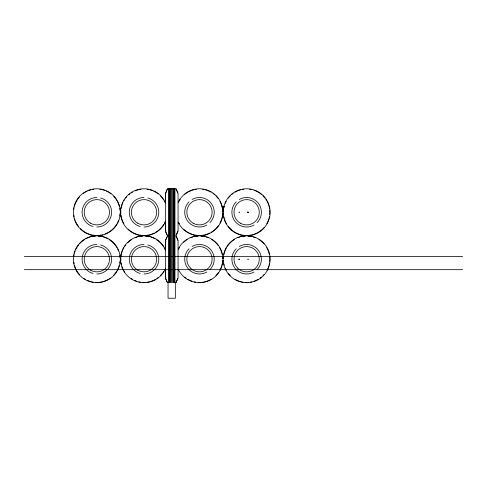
<?xml version="1.0" encoding="UTF-8"?>
<svg xmlns="http://www.w3.org/2000/svg" width="487" height="487" viewBox="0 0 487 487"><rect width="100%" height="100%" fill="white"/><g stroke="black" fill="none" stroke-linecap="round" stroke-linejoin="round"><path stroke-width="0.73" d="M223.156 212.253L223.959 206.171M165.434 202.842L165.434 193.43L167.412 188.779M168.752 235.732L167.418 235.586L165.647 231.075L165.647 193.43L167.418 188.913M165.434 249.807L165.434 240.395L167.504 235.732L165.598 232.129L165.598 230.016M165.647 231.075L165.811 230.016M168.752 188.767L168.752 282.697L167.418 282.551L165.647 278.04L165.647 240.395L167.717 235.732M167.504 282.697L165.598 279.094L165.598 276.981M165.647 278.04L165.811 276.981M177.846 231.075L176.446 234.716M177.773 278.497L175.953 282.661M247.92 212.484L247.889 211.961L247.92 212.496M248.047 212.484L247.986 211.961L248.047 212.496M239.19 212.484L239.227 211.961L239.062 212.484M90.777 236.536L102.934 234.935M137.943 236.536L150.099 234.935M193.394 236.536L205.551 234.935M240.56 236.536L252.716 234.935M175.99 282.697L178.059 278.04L178.059 240.395L175.99 235.732L178.059 231.075L178.059 193.43L175.99 188.767M168.045 188.767L175.332 188.767M24.35 256.606L187.392 256.606M187.538 256.606L258.627 256.606M258.719 256.606L462.65 256.606M24.35 269.676L168.752 269.676M169.092 269.676L174.614 269.676M174.955 269.676L462.65 269.676M240.56 234.935L252.716 236.536M193.394 234.935L205.551 236.536M137.943 234.935L150.099 236.536M90.777 234.935L102.934 236.536M175.953 188.81L177.201 191.391M176.075 235.878L177.846 240.395M177.682 192.377L177.773 192.968M165.647 193.43L165.811 194.483M165.434 193.43L165.598 194.483M165.647 240.395L165.811 241.449M165.434 240.395L165.598 241.449M222.151 206.171L222.955 212.253M175.332 282.265L175.332 298.233L168.045 298.233L168.045 282.265M174.955 188.767L174.955 282.697M174.614 188.767L174.614 282.697M173.786 188.767L173.786 282.697M173.439 188.767L173.439 282.697M172.337 188.767L172.337 282.697M171.369 188.767L171.369 282.697M170.267 188.767L170.267 282.697M169.92 188.767L169.92 282.697M169.092 188.767L169.092 282.697M165.434 221.664L165.434 231.075M165.434 268.629L165.434 278.04M98.216 235.775A23.479 23.479 0 0 1 116.959 271.344A23.479 23.479 0 0 1 76.751 271.344A23.479 23.479 0 0 1 95.495 235.775M119.93 261.489A23.187 23.187 0 0 1 119.735 262.998M119.254 265.22A23.187 23.187 0 0 1 117.3 270.151M116.935 270.809A23.187 23.187 0 0 1 113.775 275.076M110.36 278.071A23.187 23.187 0 0 1 109.094 278.911M108.449 279.301A23.187 23.187 0 0 1 102.854 281.614M102.124 281.796A23.187 23.187 0 0 1 99.884 282.21M98.362 282.357A23.187 23.187 0 0 1 95.342 282.357M93.072 282.095A23.187 23.187 0 0 1 91.58 281.796M90.85 281.614A23.187 23.187 0 0 1 87.283 280.335M85.262 279.301A23.187 23.187 0 0 1 83.977 278.503M79.424 274.51A23.187 23.187 0 0 1 74.456 265.22M74.109 263.747A23.187 23.187 0 0 1 73.866 262.243M73.866 256.192A23.187 23.187 0 0 1 74.109 254.689M74.456 253.216A23.187 23.187 0 0 1 75.15 251.055M75.735 249.642A23.187 23.187 0 0 1 78.456 245.101M79.424 243.92A23.187 23.187 0 0 1 84.616 239.519M85.919 238.77A23.187 23.187 0 0 1 90.125 237.023M93.827 236.225A23.187 23.187 0 0 1 95.342 236.073M98.362 236.073A23.187 23.187 0 0 1 99.884 236.225M103.579 237.023A23.187 23.187 0 0 1 107.791 238.77M109.094 239.519A23.187 23.187 0 0 1 116.935 247.621M117.647 248.954A23.187 23.187 0 0 1 118.56 251.055M119.735 255.438A23.187 23.187 0 0 1 119.997 257.708M100.675 244.961A14.756 14.756 0 0 1 96.852 273.974M93.035 273.469A14.756 14.756 0 0 1 96.852 244.462M165.58 268.52A23.479 23.479 0 0 1 138.162 281.955A23.479 23.479 0 0 1 120.648 256.941A23.479 23.479 0 0 1 142.661 235.775M145.382 235.775A23.479 23.479 0 0 1 165.58 249.916M163.717 271.46A23.187 23.187 0 0 1 160.418 275.612M158.135 277.614A23.187 23.187 0 0 1 156.899 278.503M155.615 279.301A23.187 23.187 0 0 1 150.02 281.614M149.29 281.796A23.187 23.187 0 0 1 147.05 282.21M145.534 282.357A23.187 23.187 0 0 1 142.508 282.357M140.238 282.095A23.187 23.187 0 0 1 138.746 281.796M136.573 281.176A23.187 23.187 0 0 1 134.449 280.335M132.427 279.301A23.187 23.187 0 0 1 131.143 278.503M124.733 272.093A23.187 23.187 0 0 1 123.935 270.809M122.901 268.794A23.187 23.187 0 0 1 122.06 266.663M121.44 264.49A23.187 23.187 0 0 1 121.141 262.998M120.879 260.728A23.187 23.187 0 0 1 120.879 257.708M121.032 256.192A23.187 23.187 0 0 1 121.44 253.946M121.622 253.216A23.187 23.187 0 0 1 123.935 247.621M124.733 246.337A23.187 23.187 0 0 1 125.622 245.101M127.624 242.818A23.187 23.187 0 0 1 131.782 239.519M135.149 237.79A23.187 23.187 0 0 1 137.297 237.023M140.993 236.225A23.187 23.187 0 0 1 142.508 236.073M145.534 236.073A23.187 23.187 0 0 1 147.05 236.225M150.745 237.023A23.187 23.187 0 0 1 154.957 238.77M156.26 239.519A23.187 23.187 0 0 1 163.717 246.976M164.472 248.279A23.187 23.187 0 0 1 165.446 250.342M147.841 244.961A14.756 14.756 0 0 1 144.018 273.974M140.201 273.469A14.756 14.756 0 0 1 144.018 244.462M165.58 221.555A23.479 23.479 0 0 1 145.382 235.69M142.661 235.69A23.479 23.479 0 0 1 120.648 214.53A23.479 23.479 0 0 1 138.162 189.516A23.479 23.479 0 0 1 165.58 202.951M165.446 221.128A23.187 23.187 0 0 1 164.472 223.186M163.717 224.495A23.187 23.187 0 0 1 155.615 232.336M154.282 233.048A23.187 23.187 0 0 1 150.02 234.649M147.805 235.13A23.187 23.187 0 0 1 145.534 235.391M142.508 235.391A23.187 23.187 0 0 1 140.238 235.13M138.016 234.649A23.187 23.187 0 0 1 133.085 232.701M132.427 232.336A23.187 23.187 0 0 1 128.166 229.17M123.935 223.843A23.187 23.187 0 0 1 121.622 218.255M121.44 217.525A23.187 23.187 0 0 1 121.032 215.278M120.879 213.763A23.187 23.187 0 0 1 120.879 210.743M121.141 208.473A23.187 23.187 0 0 1 121.44 206.981M121.622 206.251A23.187 23.187 0 0 1 122.901 202.677M123.935 200.656A23.187 23.187 0 0 1 124.733 199.372M125.622 198.136A23.187 23.187 0 0 1 126.59 196.955M128.726 194.818A23.187 23.187 0 0 1 129.901 193.856M131.143 192.968A23.187 23.187 0 0 1 132.427 192.17M135.149 190.825A23.187 23.187 0 0 1 138.016 189.851M139.489 189.51A23.187 23.187 0 0 1 140.993 189.26M147.05 189.26A23.187 23.187 0 0 1 148.553 189.51M150.02 189.851A23.187 23.187 0 0 1 152.188 190.545M153.594 191.129A23.187 23.187 0 0 1 158.135 193.856M160.418 195.853A23.187 23.187 0 0 1 163.717 200.011M164.472 201.314A23.187 23.187 0 0 1 165.446 203.377M147.841 197.996A14.756 14.756 0 0 1 144.018 227.009M140.201 226.504A14.756 14.756 0 0 1 144.018 197.497M95.495 235.69A23.479 23.479 0 0 1 76.751 200.12A23.479 23.479 0 0 1 116.959 200.12A23.479 23.479 0 0 1 98.216 235.69M119.997 213.763A23.187 23.187 0 0 1 119.735 216.033M118.56 220.416A23.187 23.187 0 0 1 117.647 222.516M116.935 223.843A23.187 23.187 0 0 1 108.449 232.336M107.791 232.701A23.187 23.187 0 0 1 105.022 233.955M100.639 235.13A23.187 23.187 0 0 1 98.362 235.391M95.342 235.391A23.187 23.187 0 0 1 93.072 235.13M90.85 234.649A23.187 23.187 0 0 1 85.919 232.701M85.262 232.336A23.187 23.187 0 0 1 80.458 228.647M78.456 226.37A23.187 23.187 0 0 1 75.735 221.822M75.15 220.416A23.187 23.187 0 0 1 74.456 218.255M74.109 216.782A23.187 23.187 0 0 1 73.866 215.278M73.866 209.221A23.187 23.187 0 0 1 74.109 207.718M74.456 206.251A23.187 23.187 0 0 1 79.424 196.955M83.35 193.4A23.187 23.187 0 0 1 87.283 191.129M88.689 190.545A23.187 23.187 0 0 1 90.85 189.851M92.323 189.51A23.187 23.187 0 0 1 93.827 189.26M99.884 189.26A23.187 23.187 0 0 1 101.387 189.51M102.854 189.851A23.187 23.187 0 0 1 105.022 190.545M106.428 191.129A23.187 23.187 0 0 1 108.449 192.17M109.094 192.554A23.187 23.187 0 0 1 110.969 193.856M113.775 196.395A23.187 23.187 0 0 1 116.935 200.656M117.3 201.314A23.187 23.187 0 0 1 119.254 206.251M119.735 208.473A23.187 23.187 0 0 1 119.93 209.982M100.675 197.996A14.756 14.756 0 0 1 96.852 227.009M93.035 226.504A14.756 14.756 0 0 1 96.852 197.497M247.999 235.775A23.479 23.479 0 0 1 270.108 259.9A23.479 23.479 0 0 1 246.635 282.697A23.479 23.479 0 0 1 223.168 259.894M223.168 258.536A23.479 23.479 0 0 1 245.284 235.775M269.828 259.218A23.187 23.187 0 0 1 269.719 261.489M269.518 262.998A23.187 23.187 0 0 1 269.037 265.22M268.83 265.945A23.187 23.187 0 0 1 267.089 270.151M264.07 274.51A23.187 23.187 0 0 1 263.035 275.612M261.355 277.14A23.187 23.187 0 0 1 260.143 278.071M258.232 279.301A23.187 23.187 0 0 1 254.086 281.176M251.913 281.796A23.187 23.187 0 0 1 250.421 282.095M248.151 282.357A23.187 23.187 0 0 1 245.131 282.357M242.855 282.095A23.187 23.187 0 0 1 241.369 281.796M240.639 281.614A23.187 23.187 0 0 1 235.044 279.301M230.241 275.612A23.187 23.187 0 0 1 228.245 273.335M226.193 270.151A23.187 23.187 0 0 1 225.213 268.094M224.239 265.22A23.187 23.187 0 0 1 223.898 263.747M223.563 261.489A23.187 23.187 0 0 1 223.46 259.967M223.46 258.463A23.187 23.187 0 0 1 223.563 256.947M223.898 254.689A23.187 23.187 0 0 1 224.239 253.216M224.446 252.491A23.187 23.187 0 0 1 226.558 247.621M227.356 246.337A23.187 23.187 0 0 1 234.399 239.519M237.766 237.79A23.187 23.187 0 0 1 239.914 237.023M243.61 236.225A23.187 23.187 0 0 1 245.131 236.073M248.151 236.073A23.187 23.187 0 0 1 249.667 236.225M253.368 237.023A23.187 23.187 0 0 1 255.511 237.79M258.883 239.519A23.187 23.187 0 0 1 264.07 243.92M266.724 247.621A23.187 23.187 0 0 1 269.384 254.689M269.719 256.947A23.187 23.187 0 0 1 269.816 258.463M239.263 246.44A14.756 14.756 0 0 1 257.075 269.652M254.019 271.996A14.756 14.756 0 0 1 236.207 248.784M222.943 259.894A23.479 23.479 0 0 1 178.193 269.147M178.193 249.289A23.479 23.479 0 0 1 198.112 235.775M200.833 235.775A23.479 23.479 0 0 1 222.943 258.536M222.65 259.967A23.187 23.187 0 0 1 222.462 262.243M222.218 263.747A23.187 23.187 0 0 1 221.871 265.22M221.664 265.945A23.187 23.187 0 0 1 219.923 270.151M218.322 272.72A23.187 23.187 0 0 1 215.869 275.612M211.066 279.301A23.187 23.187 0 0 1 205.477 281.614M204.747 281.796A23.187 23.187 0 0 1 202.501 282.21M200.985 282.357A23.187 23.187 0 0 1 197.965 282.357M195.689 282.095A23.187 23.187 0 0 1 194.203 281.796M192.024 281.176A23.187 23.187 0 0 1 187.879 279.301M185.967 278.071A23.187 23.187 0 0 1 184.756 277.14M178.68 248.954A23.187 23.187 0 0 1 179.393 247.621M183.617 242.295A23.187 23.187 0 0 1 187.233 239.519M190.6 237.79A23.187 23.187 0 0 1 192.749 237.023M196.444 236.225A23.187 23.187 0 0 1 197.965 236.073M200.985 236.073A23.187 23.187 0 0 1 202.501 236.225M206.202 237.023A23.187 23.187 0 0 1 208.345 237.79M211.711 239.519A23.187 23.187 0 0 1 218.322 245.71M219.558 247.621A23.187 23.187 0 0 1 221.664 252.491M221.871 253.216A23.187 23.187 0 0 1 222.218 254.689M222.462 256.192A23.187 23.187 0 0 1 222.65 258.463M192.097 246.44A14.756 14.756 0 0 1 209.909 269.652M206.853 271.996A14.756 14.756 0 0 1 189.041 248.784M222.943 212.929A23.479 23.479 0 0 1 200.833 235.69M198.112 235.69A23.479 23.479 0 0 1 178.193 222.182M178.193 202.324A23.479 23.479 0 0 1 222.943 211.571M222.65 213.002A23.187 23.187 0 0 1 222.462 215.278M222.218 216.782A23.187 23.187 0 0 1 221.871 218.255M221.664 218.98A23.187 23.187 0 0 1 219.923 223.186M218.322 225.755A23.187 23.187 0 0 1 211.066 232.336M209.733 233.048A23.187 23.187 0 0 1 205.477 234.649M203.256 235.13A23.187 23.187 0 0 1 201.74 235.331M197.205 235.331A23.187 23.187 0 0 1 195.689 235.13M193.473 234.649A23.187 23.187 0 0 1 188.536 232.701M187.879 232.336A23.187 23.187 0 0 1 183.617 229.17M179.393 223.843A23.187 23.187 0 0 1 178.68 222.516M178.68 201.989A23.187 23.187 0 0 1 180.19 199.372M184.756 194.325A23.187 23.187 0 0 1 193.473 189.851M194.94 189.51A23.187 23.187 0 0 1 196.444 189.26M202.501 189.26A23.187 23.187 0 0 1 204.004 189.51M205.477 189.851A23.187 23.187 0 0 1 211.066 192.17M212.977 193.4A23.187 23.187 0 0 1 214.189 194.325M215.869 195.853A23.187 23.187 0 0 1 218.322 198.745M219.923 201.314A23.187 23.187 0 0 1 221.664 205.526M221.871 206.251A23.187 23.187 0 0 1 222.218 207.718M222.462 209.221A23.187 23.187 0 0 1 222.614 210.743M192.097 199.475A14.756 14.756 0 0 1 209.909 222.687M206.853 225.031A14.756 14.756 0 0 1 189.041 201.819M223.168 211.571A23.479 23.479 0 0 1 246.635 188.767A23.479 23.479 0 0 1 270.108 211.571A23.479 23.479 0 0 1 247.999 235.69M245.284 235.69A23.479 23.479 0 0 1 223.168 212.929M269.719 209.982A23.187 23.187 0 0 1 269.719 214.517M269.384 216.782A23.187 23.187 0 0 1 269.037 218.255M268.83 218.98A23.187 23.187 0 0 1 266.724 223.843M264.07 227.545A23.187 23.187 0 0 1 258.232 232.336M257.574 232.701A23.187 23.187 0 0 1 252.643 234.649M250.421 235.13A23.187 23.187 0 0 1 248.906 235.331M244.371 235.331A23.187 23.187 0 0 1 242.855 235.13M240.639 234.649A23.187 23.187 0 0 1 235.702 232.701M235.044 232.336A23.187 23.187 0 0 1 228.245 226.37M226.558 223.843A23.187 23.187 0 0 1 224.446 218.98M224.239 218.255A23.187 23.187 0 0 1 223.898 216.782M223.563 214.517A23.187 23.187 0 0 1 223.46 213.002M223.46 211.498A23.187 23.187 0 0 1 223.563 209.982M223.898 207.718A23.187 23.187 0 0 1 224.239 206.251M225.213 203.377A23.187 23.187 0 0 1 226.193 201.314M228.245 198.136A23.187 23.187 0 0 1 230.241 195.853M231.928 194.325A23.187 23.187 0 0 1 233.133 193.4M235.044 192.17A23.187 23.187 0 0 1 240.639 189.851M242.106 189.51A23.187 23.187 0 0 1 243.61 189.26M249.667 189.26A23.187 23.187 0 0 1 251.17 189.51M254.086 190.289A23.187 23.187 0 0 1 261.355 194.325M263.035 195.853A23.187 23.187 0 0 1 265.038 198.136M265.926 199.372A23.187 23.187 0 0 1 266.724 200.656M267.089 201.314A23.187 23.187 0 0 1 268.83 205.526M269.037 206.251A23.187 23.187 0 0 1 269.518 208.473M239.263 199.475A14.756 14.756 0 0 1 257.075 222.687M254.019 225.031A14.756 14.756 0 0 1 236.207 201.819M239.16 259.169L239.227 259.51L239.16 259.169M247.956 259.218L247.956 259.218M239.014 259.169L239.129 259.51L239.014 259.169M248.108 259.218C247.871 260.131 247.853 258.299 248.108 259.218M90.539 270.157A12.632 12.632 0 0 0 109.484 259.218A12.632 12.632 0 0 0 90.539 248.279A12.632 12.632 0 0 0 90.539 270.157M137.705 270.157A12.632 12.632 0 0 0 156.65 259.218A12.632 12.632 0 0 0 137.705 248.279A12.632 12.632 0 0 0 137.705 270.157M137.705 223.192A12.632 12.632 0 0 0 156.65 212.253A12.632 12.632 0 0 0 137.705 201.314A12.632 12.632 0 0 0 137.705 223.192M90.539 223.192A12.632 12.632 0 0 0 109.484 212.253A12.632 12.632 0 0 0 90.539 201.314A12.632 12.632 0 0 0 90.539 223.192M237.705 268.148A12.632 12.632 0 0 0 258.841 262.487A12.632 12.632 0 0 0 243.372 247.019A12.632 12.632 0 0 0 237.705 268.148M190.539 268.148A12.632 12.632 0 0 0 211.675 262.487A12.632 12.632 0 0 0 196.206 247.019A12.632 12.632 0 0 0 190.539 268.148M193.156 223.192A12.632 12.632 0 0 0 212.107 212.253A12.632 12.632 0 0 0 193.156 201.314A12.632 12.632 0 0 0 193.156 223.192M240.322 223.192A12.632 12.632 0 0 0 259.273 212.253A12.632 12.632 0 0 0 240.322 201.314A12.632 12.632 0 0 0 240.322 223.192"/></g></svg>
